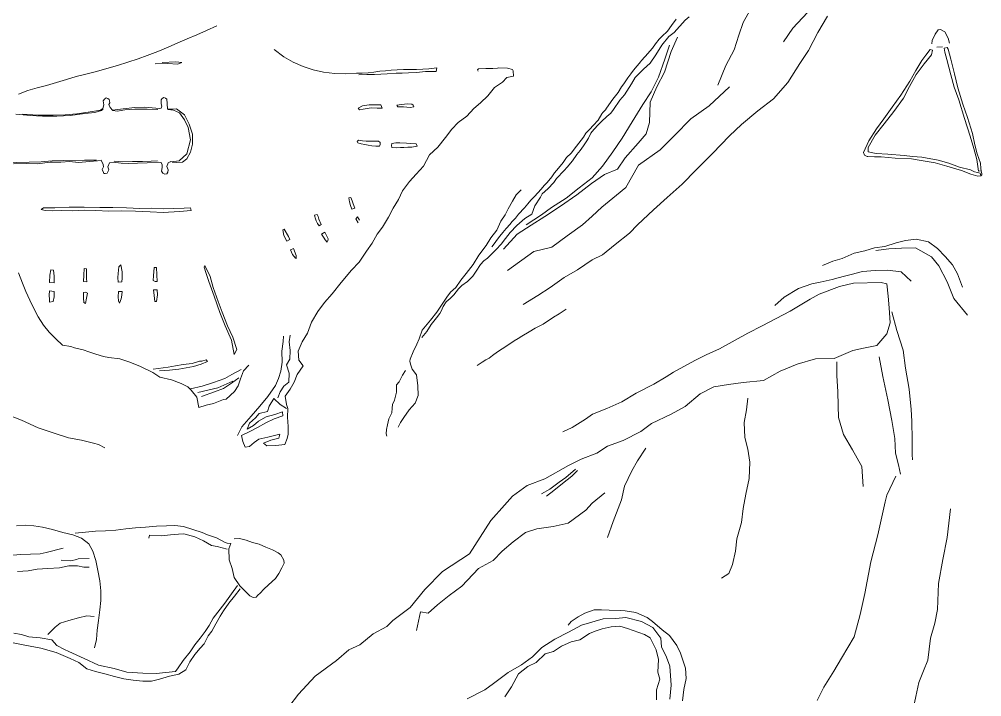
# Model space of a CAD drawing. Extents: x 683321 to 688873, y 7661944 to 7668387.
# Drawn here: x 685194.4 to 685605.9, y 7665106.7 to 7665396.5 of the extents above; entities that cross this region are included whole.
import ezdxf

# ---------------------------------------------------------------- set-up
doc = ezdxf.new("R2010")
doc.units = 0
doc.header["$MEASUREMENT"] = 0
doc.layers.add('01 CRESTA_Line', color=3, linetype='Continuous', lineweight=20)

msp = doc.modelspace()

# ---------------------------------------------------------------- linework, layer by layer
at = {"layer": '01 CRESTA_Line'}
for points in [[(685528.35, 7665472.29, 4192.49), (685526.81, 7665466.56, 4192.28), (685525.35, 7665458.6, 4192.02), (685522.41, 7665451.38, 4191.87), (685519.74, 7665443.87, 4191.91), (685517.92, 7665438.68, 4192.22), (685517.12, 7665426.97, 4192.17), (685515.21, 7665419.9, 4192.22), (685511.2, 7665411.82, 4191.95), (685509.26, 7665406.54, 4192.14), (685507.2, 7665400.91, 4191.51), (685503.98, 7665395.18, 4191.37), (685502.08, 7665389.67, 4191.74), (685500.1, 7665383.42, 4191.42), (685496.5, 7665376.69, 4191.49), (685493.14, 7665368.35, 4188.14)], [(685521.23, 7665386.86, 4181.06), (685525.19, 7665392.72, 4180.73), (685531.44, 7665399.35, 4183.51)], [(685480.79, 7665397.61, 4193.36), (685479.09, 7665396.14, 4193.41), (685474.41, 7665390.81, 4193.82), (685472.13, 7665389.18, 4193.94), (685469.13, 7665385.48, 4193.74), (685466.59, 7665381.28, 4193.51), (685464.13, 7665377.7, 4193.45), (685461.29, 7665375.16, 4193.29), (685461.38, 7665375.14, 4193.3), (685457.73, 7665371.62, 4193.36), (685456.16, 7665368.85, 4193.51), (685453.26, 7665364.23, 4193.54), (685451.19, 7665361.86, 4193.27), (685448.55, 7665357.9, 4193.19), (685447.41, 7665356.34, 4193.26), (685445.59, 7665354.86, 4193.28), (685443.3, 7665352.83, 4193.34), (685442.05, 7665351.48, 4193.27), (685440.08, 7665349.31, 4193.17), (685438.83, 7665347.81, 4193.2), (685437.81, 7665345.7, 4193.27), (685436.8, 7665344.09, 4193.14), (685435.66, 7665342.37, 4193.15), (685434.24, 7665340.41, 4193.23), (685432.79, 7665338.71, 4193.23), (685430.9, 7665336.02, 4192.98), (685428.67, 7665333.26, 4193.2), (685427.43, 7665331.8, 4193.06), (685424.13, 7665328.4, 4193.15), (685422.95, 7665326.7, 4193.19), (685420.49, 7665323.93, 4193.06), (685418.02, 7665321.84, 4193.05), (685417.27, 7665320.34, 4192.89), (685414.88, 7665316.66, 4192.86), (685413.59, 7665313.13, 4193.04), (685410.54, 7665311.28, 4192.99), (685407.12, 7665308.36, 4192.88), (685404.35, 7665305.24, 4192.91), (685402.31, 7665302.67, 4192.83), (685400.43, 7665300.3, 4193.07), (685398.28, 7665298.01, 4192.96), (685394.65, 7665294.37, 4193.04), (685393.04, 7665293.22, 4193.08), (685391.57, 7665291.62, 4193.03), (685389.79, 7665288.76, 4193), (685388.42, 7665286.67, 4192.93), (685386.02, 7665284.33, 4192.94), (685383.65, 7665282.69, 4192.97), (685382.23, 7665281.24, 4193.06), (685380.2, 7665278.68, 4193.05), (685378.66, 7665277.05, 4192.99), (685376.99, 7665275.59, 4193.01), (685375.63, 7665273.63, 4193.02), (685374.84, 7665271.6, 4192.91), (685374.29, 7665270.58, 4192.85), (685372.79, 7665268.84, 4192.84), (685370.57, 7665265.9, 4192.93), (685368.63, 7665262.9, 4192.64), (685366.56, 7665260.45, 4192.79)], [(685396.55, 7665299.23, 4193.07), (685397.97, 7665300.95, 4192.99), (685398.44, 7665301.81, 4192.92), (685399.9, 7665303.73, 4192.92), (685401.21, 7665305.28, 4192.96), (685402.68, 7665306.97, 4192.87), (685404.36, 7665308.87, 4192.91), (685405, 7665309.79, 4192.96), (685406.56, 7665311.4, 4193.03), (685407.07, 7665312.04, 4192.81), (685407.89, 7665313.07, 4192.94), (685410.39, 7665315.81, 4193.07), (685411.87, 7665317.56, 4193.09), (685413.2, 7665319.11, 4192.96), (685414.75, 7665320.66, 4193.11), (685416.09, 7665322.31, 4193.14), (685417.53, 7665323.87, 4193.11), (685418.88, 7665325.39, 4193.25), (685420.14, 7665326.69, 4193.2), (685422.15, 7665329.16, 4193.19), (685423.33, 7665330.75, 4193.16), (685424.96, 7665332.83, 4193.2), (685426.92, 7665335.27, 4193.14), (685428.46, 7665337.34, 4193.17), (685430.38, 7665339.21, 4193.29), (685432.67, 7665342.24, 4193.13), (685435.67, 7665346.1, 4193.33), (685436.72, 7665347.74, 4193.18), (685438.45, 7665349.52, 4193.38), (685439.84, 7665351.12, 4193.26), (685441.9, 7665353.28, 4193.34), (685443.55, 7665355.99, 4193.38), (685444.01, 7665356.61, 4193.19), (685445.02, 7665357.75, 4193.45), (685445.5, 7665358.43, 4193.29), (685448.25, 7665362.26, 4193.49), (685449.38, 7665363.69, 4193.52), (685450.46, 7665365.16, 4193.49), (685451.88, 7665367.61, 4193.51), (685452.96, 7665368.88, 4193.45), (685454.59, 7665371.48, 4193.59), (685455.89, 7665373.2, 4193.47), (685457.1, 7665374.75, 4193.49), (685460.13, 7665378.37, 4193.55), (685460.27, 7665378.67, 4193.59), (685462.04, 7665380.59, 4193.64), (685465.18, 7665384.14, 4193.66), (685466.48, 7665385.98, 4193.54), (685467.98, 7665388.02, 4193.7), (685469.23, 7665389.2, 4193.69), (685471.53, 7665391.45, 4193.8), (685473.23, 7665393.8, 4193.58), (685475.33, 7665396.61, 4193.5)], [(685539.95, 7665397.83, 4175.1), (685535.91, 7665390.84, 4175.07), (685531.88, 7665383.11, 4175.04), (685528.21, 7665377.6, 4174.94), (685523.08, 7665369.5, 4174.85), (685516.84, 7665362.51, 4174.75), (685510.24, 7665357.36, 4174.65), (685503.28, 7665351.48, 4174.55), (685498.14, 7665346.7, 4174.45), (685490.78, 7665339.07, 4174.92), (685483.81, 7665332.03, 4174.83), (685477.81, 7665325.94, 4174.95), (685471.51, 7665320.27, 4174.86), (685465.55, 7665315.02, 4174.97), (685458.72, 7665308.52, 4174.7), (685455.37, 7665305.01, 4174.83), (685449.24, 7665300.21, 4174.79), (685443.78, 7665295.8, 4175), (685439.32, 7665293.64, 4174.58), (685433.17, 7665289.35, 4174.81), (685427.42, 7665286.07, 4174.94), (685421.39, 7665281.71, 4174.94), (685416.2, 7665278.37, 4175.04), (685409.9, 7665274.51, 4175.33)], [(685194.18, 7665364.49, 4192.82), (685198.16, 7665365.97, 4192.77), (685202.06, 7665367.14, 4192.74), (685206.14, 7665368.23, 4192.7), (685210.29, 7665369.4, 4192.62), (685214.62, 7665370.78, 4192.53), (685218.74, 7665371.99, 4192.49), (685222.96, 7665373.05, 4192.44), (685227.43, 7665374.2, 4192.37), (685231.93, 7665375.43, 4192.33), (685236.43, 7665376.7, 4192.33), (685240.81, 7665378.1, 4192.33), (685245.27, 7665379.63, 4192.29), (685249.11, 7665381.03, 4192.27), (685253.63, 7665382.69, 4192.26), (685258.04, 7665384.56, 4192.28), (685262.25, 7665386.39, 4192.32), (685266.29, 7665388.09, 4192.32), (685270.34, 7665389.85, 4192.35), (685274.54, 7665391.74, 4192.31), (685278.84, 7665393.68, 4192.34)], [(685584.53, 7665386.02, 4158.09), (685584.77, 7665387.42, 4157.66), (685586.04, 7665390.09, 4157.45), (685587.24, 7665391.93, 4157.16), (685588.28, 7665392.06, 4157.18), (685590.21, 7665391.07, 4156.98), (685591.54, 7665388.43, 4157.16), (685592.17, 7665386.34, 4157.31)], [(685401.54, 7665298.19, 4193.08), (685407.25, 7665304.6, 4192.85), (685413.33, 7665308.38, 4192.9), (685419.21, 7665312.2, 4193.12), (685425.88, 7665316.51, 4192.93), (685432.84, 7665321.38, 4192.92), (685439.16, 7665326.32, 4192.76), (685444.64, 7665330.08, 4192.67), (685450.23, 7665332.41, 4192.66), (685453.55, 7665337.18, 4193.25), (685459.05, 7665343.44, 4193.89), (685462.45, 7665347.46, 4193.56), (685463.88, 7665352.35, 4193.41), (685464.17, 7665361.04, 4192.83), (685467.09, 7665367.63, 4193.09), (685470.26, 7665373.86, 4192.93), (685473.16, 7665382.74, 4193.08), (685475.9, 7665388.85, 4193.13)], [(685372.67, 7665374.1, 4192.45), (685372.97, 7665375.78, 4192.35), (685369.59, 7665375.28, 4192.43), (685366.92, 7665375.15, 4192.4), (685364.24, 7665375.02, 4192.36), (685361.45, 7665375.04, 4192.45), (685358.65, 7665375.06, 4192.53), (685356.04, 7665374.9, 4192.55), (685353.44, 7665374.74, 4192.56), (685350.99, 7665374.51, 4192.52), (685348.55, 7665374.29, 4192.49), (685346.07, 7665373.93, 4192.43), (685343.6, 7665373.56, 4192.38), (685341.09, 7665373.41, 4192.42), (685338.57, 7665373.43, 4192.68), (685333.85, 7665373.16, 4192.64), (685329.31, 7665373.24, 4192.61), (685324.45, 7665373.92, 4192.62), (685320.11, 7665374.87, 4192.59), (685315.78, 7665376.27, 4192.55), (685311.51, 7665378.14, 4192.53), (685307.56, 7665380.49, 4192.51), (685303.49, 7665383.57, 4192.5)], [(685472.45, 7665385.41, 4193.39), (685470.38, 7665379.38, 4193.29), (685467.79, 7665371.72, 4192.95), (685464.58, 7665365.52, 4192.98), (685461.04, 7665360.04, 4193.07), (685456.55, 7665352.67, 4193.06), (685452.18, 7665345.6, 4192.89), (685448.26, 7665339.82, 4192.95), (685443.77, 7665333.61, 4192.66), (685439.39, 7665328.69, 4192.72), (685433.81, 7665324.33, 4192.89), (685428.23, 7665319.92, 4192.96), (685421.93, 7665315.97, 4193.02), (685417.69, 7665312.85, 4193.06), (685411.13, 7665308.52, 4193.07)], [(685584.82, 7665383.24, 4159.39), (685583.86, 7665383.56, 4159.45), (685582.07, 7665381.12, 4159.68), (685580.35, 7665378.87, 4159.99), (685577.83, 7665374.63, 4160.41), (685575.24, 7665370.05, 4160.86), (685571.4, 7665363.98, 4161.4), (685567.7, 7665358.87, 4161.89), (685564.02, 7665353.93, 4162.26), (685560.97, 7665349.64, 4162.63), (685557.63, 7665344.53, 4163.06), (685555.45, 7665339.47, 4163.7), (685555.88, 7665338.41, 4163.83), (685557.01, 7665337.86, 4163.99), (685557.3, 7665337.83, 4163.98), (685560.07, 7665337.63, 4163.93), (685562.96, 7665337.69, 4163.86), (685568.99, 7665337.14, 4163.36), (685575.91, 7665336.74, 4163.02), (685580.05, 7665336.11, 4162.89), (685586.09, 7665335.12, 4162.53), (685591.01, 7665333.61, 4162.3), (685597.34, 7665331.86, 4161.74), (685601.34, 7665330.22, 4161.66), (685604.31, 7665329.41, 4161.33), (685605.51, 7665329.58, 4161.18), (685605.91, 7665330, 4161.02), (685605.94, 7665330.42, 4160.89), (685605.83, 7665331.11, 4160.74), (685605.72, 7665331.72, 4160.59), (685605.57, 7665332.62, 4160.66), (685605.34, 7665334.89, 4160.44), (685603.96, 7665338.99, 4160.16), (685603.05, 7665342.78, 4160.02), (685602.05, 7665347.68, 4159.93), (685599.79, 7665354.49, 4159.66), (685597.85, 7665360.25, 4159.67), (685595.72, 7665367.12, 4159.52), (685594.28, 7665373.12, 4159.24), (685592.68, 7665379.43, 4158.73), (685591.58, 7665383.66, 4158.52), (685591.19, 7665384.48, 4158.46), (685589.81, 7665384.08, 4158.53), (685590.1, 7665382.37, 4158.68), (685591, 7665379.34, 4158.85), (685592.67, 7665372.74, 4159.18), (685594.13, 7665367.52, 4159.51), (685596.09, 7665362.05, 4159.58), (685598.56, 7665354.02, 4159.66), (685601.05, 7665346.44, 4159.86), (685602.58, 7665341.24, 4159.93), (685603.86, 7665336.53, 4160.36), (685604.61, 7665331.56, 4160.73)], [(685605.51, 7665329.58, 4161.18), (685605.25, 7665330.67, 4161.25), (685604.14, 7665330.91, 4161.24), (685602.89, 7665331.22, 4161.24), (685601.15, 7665332.03, 4161.46), (685596.42, 7665333.24, 4161.79), (685591.88, 7665334.93, 4162.08), (685587.25, 7665336.17, 4162.45), (685580.34, 7665337.57, 4162.73), (685576.31, 7665337.85, 4163.01), (685572.75, 7665338.27, 4163.21), (685565.8, 7665338.87, 4163.43), (685560.83, 7665339.1, 4163.73), (685557.34, 7665339.8, 4163.92), (685557.34, 7665341.64, 4163.41), (685560.34, 7665346.87, 4162.85), (685564.18, 7665351.81, 4162.4), (685568.37, 7665357.1, 4161.94), (685572.47, 7665362.81, 4161.31), (685575.06, 7665367.7, 4160.92), (685577.92, 7665372.83, 4160.51), (685581.32, 7665377.49, 4159.95), (685584.44, 7665381.23, 4159.61), (685584.82, 7665383.24, 4159.39)], [(685589.1, 7665384.76, 4157.91), (685586.74, 7665384.6, 4158)], [(685252.59, 7665377.43, 4191.35), (685257.77, 7665377.61, 4191.26), (685262.22, 7665377.37, 4191.28), (685263.89, 7665377.99, 4191.06), (685261.33, 7665378.23, 4191.27), (685255.57, 7665378.08, 4191.27)], [(685390.63, 7665374.24, 4192.58), (685390.37, 7665374.81, 4192.58), (685390.73, 7665375.31, 4192.54), (685393.96, 7665375.46, 4192.58), (685396.86, 7665375.42, 4192.53), (685398.97, 7665375.54, 4192.52), (685399.5, 7665375.74, 4192.21), (685403.21, 7665375.58, 4192.26), (685405.31, 7665375.03, 4192.18), (685405.58, 7665374.5, 4192.32), (685405.78, 7665372.19, 4192.41), (685402.91, 7665371.66, 4192.42), (685401.05, 7665369.62, 4193.28), (685397.65, 7665367.36, 4193.04), (685394.83, 7665363.76, 4193.38), (685391.69, 7665360.81, 4193.43), (685388.83, 7665358.32, 4193.11), (685385.8, 7665355.09, 4193.39), (685382.12, 7665352.32, 4193.24), (685379.43, 7665349.47, 4193.55), (685376.68, 7665345.97, 4193.32), (685373.33, 7665341.75, 4193.1), (685369.9, 7665338.54, 4193.58), (685367.2, 7665333.63, 4193.45), (685364.18, 7665330.19, 4193.69), (685361.27, 7665327.12, 4193.6), (685358.24, 7665323.07, 4194.09), (685356.65, 7665319.48, 4193.87), (685354.28, 7665315.74, 4193.87), (685352.34, 7665311.81, 4193.69), (685349.8, 7665307.59, 4193.6), (685347.42, 7665304.59, 4194.02), (685345.34, 7665300.73, 4193.82), (685342.89, 7665297.35, 4193.31), (685339.82, 7665292.56, 4192.98), (685336.52, 7665289.15, 4192.69), (685332.03, 7665283.86, 4192.59), (685328.25, 7665279, 4192.31), (685324.88, 7665275.31, 4192.24), (685322.1, 7665271.55, 4192.2), (685319.45, 7665266.98, 4192.52), (685317.63, 7665262.26, 4192.21), (685315.34, 7665258.58, 4192.18), (685313.75, 7665254.6, 4192.11), (685314.03, 7665250.63, 4192.02), (685315.76, 7665248.25, 4190.65), (685313.23, 7665244.56, 4191.51), (685311.91, 7665241.22, 4191.57), (685310.2, 7665238.25, 4192.14), (685308.19, 7665235.33, 4192.17), (685308.68, 7665231.77, 4192.34), (685309.2, 7665229.99, 4190.38), (685309.06, 7665226.24, 4190.36), (685309.39, 7665222.38, 4189.63), (685309.43, 7665219.04, 4189.58), (685309.03, 7665217.12, 4190.83), (685307.98, 7665214.67, 4189.68), (685304.15, 7665214.15, 4189.48), (685300.26, 7665214.11, 4190.03), (685298.86, 7665215.21, 4190.45), (685301.97, 7665216.4, 4191.08), (685305.46, 7665217.37, 4191.26), (685305.78, 7665219.09, 4189.55), (685300.69, 7665217.8, 4189.54), (685296.93, 7665216.93, 4189.09), (685294.81, 7665215.41, 4188.58), (685292.84, 7665213.79, 4187.93), (685291.01, 7665213.44, 4188.24), (685290.06, 7665215.85, 4188.45), (685289.47, 7665218.42, 4187.9), (685292.71, 7665220, 4188.55), (685296.32, 7665221.93, 4189.3), (685299.89, 7665223.83, 4189.47), (685303.43, 7665225.57, 4189.57), (685307.16, 7665226.91, 4189.7), (685306.94, 7665228.59, 4190.69), (685303.64, 7665227.48, 4190.8), (685300.01, 7665226.44, 4190.73), (685296.78, 7665224.54, 4190.49), (685294.54, 7665222.78, 4190.14), (685291.85, 7665221.19, 4189.68), (685292.91, 7665223.67, 4189.37), (685295.45, 7665225.99, 4189.58), (685297.03, 7665227.81, 4189.5), (685300.54, 7665228.68, 4190.14), (685301.35, 7665231.06, 4190.13), (685303.22, 7665234.33, 4189.83), (685305.99, 7665231.78, 4190.18), (685308.7, 7665229.97, 4190.34)], [(685339.69, 7665372.75, 4192.41), (685343, 7665372.84, 4192.46), (685346.31, 7665372.93, 4192.51), (685349.01, 7665373.06, 4192.49), (685351.71, 7665373.19, 4192.46), (685355.55, 7665373.48, 4192.35), (685358.18, 7665373.51, 4192.4), (685360.81, 7665373.54, 4192.45), (685364.24, 7665373.71, 4192.42), (685368.06, 7665374.19, 4192.37), (685370.36, 7665374.14, 4192.41), (685372.67, 7665374.1, 4192.45)], [(685498.11, 7665367.63, 4188.15), (685489.46, 7665359.53, 4187.83), (685481.6, 7665353.98, 4186.96), (685474.52, 7665346.75, 4186.38), (685468.46, 7665340.68, 4185.03), (685459.13, 7665334.08, 4185.22), (685453.75, 7665324.48, 4185.06), (685449.77, 7665321.21, 4185.9), (685443.49, 7665316.06, 4186.73), (685439.4, 7665312.33, 4186.83), (685435.31, 7665308.6, 4186.94), (685428.75, 7665303.83, 4186.38), (685422.2, 7665299.06, 4185.82), (685414.51, 7665297.12, 4188.24), (685403.21, 7665289, 4188.76)], [(685195.88, 7665355.96, 4193.68), (685202.34, 7665355.53, 4194.31), (685208.97, 7665355.43, 4194.77), (685214.13, 7665355.6, 4194.94), (685218.99, 7665356.03, 4195.05), (685223.89, 7665356.73, 4195.12), (685229.23, 7665357.66, 4194.85), (685230.17, 7665358.36, 4194.29), (685230.6, 7665359.88, 4194.09), (685230.32, 7665361.68, 4194.15), (685230.85, 7665362.38, 4194.16), (685231.59, 7665362.86, 4194.17), (685232.27, 7665362.63, 4194.16), (685232.84, 7665362.25, 4194.15), (685233.04, 7665361.59, 4194.12), (685233.11, 7665360.71, 4194.08), (685232.68, 7665360.1, 4194.05), (685233.26, 7665358.75, 4194.46), (685234.25, 7665357.61, 4194.96), (685238.8, 7665358.24, 4194.91), (685243.8, 7665358.72, 4194.85), (685248.17, 7665358.85, 4194.94), (685251.26, 7665358.63, 4195.08), (685254.34, 7665358.36, 4195.11), (685255.09, 7665358.44, 4194.82), (685255.42, 7665359.32, 4194.38), (685255.16, 7665360.4, 4194.04), (685255.07, 7665362.02, 4193.98), (685255.6, 7665362.6, 4193.98), (685256.26, 7665363.02, 4193.99), (685256.94, 7665362.75, 4194), (685257.51, 7665362.33, 4194.02), (685257.61, 7665360.44, 4194.06), (685257.75, 7665358, 4194.99), (685259.91, 7665358, 4195.06), (685261.7, 7665358.19, 4195.11), (685265.14, 7665355.69, 4195.36), (685267.07, 7665351.6, 4195.25), (685268.5, 7665347.35, 4194.96), (685268.48, 7665343.05, 4194.72), (685267.62, 7665339.7, 4194.66), (685266.05, 7665336.81, 4194.6), (685264.2, 7665335.33, 4194.62), (685261.72, 7665335.2, 4194.58), (685259.82, 7665335.35, 4194.73)], [(685192.04, 7665334.61, 4192.88), (685197.48, 7665334.82, 4193.58), (685202.1, 7665334.69, 4193.88), (685207.64, 7665335.4, 4194.45), (685212.25, 7665335.39, 4194.77), (685216.06, 7665335.61, 4194.88), (685219.56, 7665335.23, 4195.22), (685224.63, 7665335.71, 4195.21), (685227.85, 7665335.98, 4195.01), (685229.48, 7665336.18, 4194.33), (685230.29, 7665334.43, 4194.02), (685230.49, 7665333.33, 4194.04), (685229.91, 7665332.2, 4193.98), (685230.4, 7665330.94, 4193.91), (685230.63, 7665330.56, 4193.87), (685231.19, 7665330.5, 4193.89), (685232.05, 7665330.72, 4193.96), (685232.76, 7665332.03, 4194.04), (685232.28, 7665333.39, 4194.08), (685233.09, 7665335.11, 4194.54), (685234.52, 7665335.43, 4194.88), (685237.95, 7665334.9, 4194.83), (685241.05, 7665334.8, 4194.9), (685245.05, 7665334.95, 4195), (685249.19, 7665335.1, 4194.8), (685254.06, 7665335.44, 4194.96), (685255.16, 7665335.23, 4194.12), (685255.57, 7665334.18, 4193.85), (685255.59, 7665333.12, 4193.8), (685255.22, 7665331.56, 4193.81), (685255.88, 7665330.71, 4193.81), (685256.66, 7665330.3, 4193.82), (685257.59, 7665330.43, 4193.83), (685257.89, 7665331.08, 4193.84), (685258.15, 7665332.13, 4193.84), (685257.57, 7665333.54, 4193.85), (685258.1, 7665335.09, 4194.43), (685259.27, 7665335.6, 4194.8), (685259.29, 7665335.57, 4194.94), (685262.86, 7665335.91, 4194.66), (685266.15, 7665338.99, 4194.79), (685267.63, 7665344.93, 4194.89), (685266.62, 7665350.18, 4195.17), (685265.13, 7665353.51, 4195.26), (685262.98, 7665356.43, 4195.2), (685260.38, 7665357.61, 4195.13), (685258.13, 7665357.91, 4195.08)], [(685230.29, 7665358.24, 4194.44), (685229.62, 7665357.51, 4194.85), (685226.7, 7665356.61, 4195.01), (685222.5, 7665356.19, 4195.15), (685216.26, 7665355.31, 4195.02), (685210.47, 7665355.05, 4194.88), (685204.39, 7665355, 4194.54), (685199.22, 7665355.29, 4194.02), (685192.98, 7665355.96, 4193.36)], [(685253.63, 7665357.85, 4195.12), (685249.17, 7665358.03, 4195.03), (685243.89, 7665357.99, 4194.97), (685239.64, 7665357.7, 4195.01), (685236.48, 7665357.17, 4195.06), (685234.25, 7665357.42, 4194.96)], [(685227.51, 7665336.26, 4194.98), (685224.55, 7665336.27, 4195.17), (685222.37, 7665336.19, 4195.32), (685218.43, 7665335.99, 4195.08), (685213.52, 7665336.1, 4194.81), (685208.46, 7665336.01, 4194.56), (685203.87, 7665335.47, 4194.09), (685198.61, 7665335.39, 4193.63), (685193.11, 7665335.18, 4193.14), (685186.55, 7665334.63, 4192.29)], [(685253.58, 7665335.88, 4194.89), (685250.87, 7665335.78, 4194.84), (685247.14, 7665335.61, 4194.94), (685242.82, 7665335.65, 4195.07), (685238.43, 7665335.52, 4194.88), (685235.08, 7665335.84, 4194.87)], [(685604.61, 7665331.56, 4160.73), (685605.72, 7665331.72, 4160.59)], [(685409.04, 7665323.6, 4191.71), (685406.87, 7665321.36, 4192.82), (685405.26, 7665318.64, 4193.43), (685403.41, 7665315.35, 4193.4), (685402.18, 7665312.9, 4193.43), (685400.26, 7665310.15, 4193.34), (685398.57, 7665306.34, 4193.55), (685396.05, 7665303.04, 4193.37), (685394.05, 7665299.79, 4193.48), (685390.97, 7665295.63, 4193.6), (685388.47, 7665291.57, 4193.61), (685385.53, 7665287.72, 4193.89), (685383.22, 7665284.84, 4193.69), (685381.03, 7665281.71, 4193.55), (685378.75, 7665279.78, 4193.14), (685377.2, 7665277.7, 4193.03), (685373.03, 7665271.26, 4192.96), (685370.27, 7665267.86, 4192.84), (685366.69, 7665263.54, 4192.78), (685365.36, 7665259.85, 4192.74), (685364.43, 7665257.54, 4192.54), (685362.81, 7665254.25, 4191.96), (685361.51, 7665251.06, 4191.96), (685361.38, 7665250.25, 4191.92), (685361.69, 7665248.94, 4191.54), (685362.48, 7665246.8, 4190.41), (685364.24, 7665244.38, 4188.63), (685364.81, 7665239.64, 4186.11), (685365, 7665235.51, 4183.15), (685363.7, 7665232.26, 4182.3), (685361.17, 7665229.45, 4181.8), (685358.92, 7665226.21, 4182.02), (685357.44, 7665224.09, 4181.45), (685356.49, 7665222.03, 4180.95)], [(685339.32, 7665309.43, 4191.55), (685338.33, 7665311.09, 4191.68), (685339.12, 7665312.05, 4191.56), (685339.97, 7665310.57, 4191.5)], [(685537.89, 7665291.12, 4164.26), (685542.28, 7665293.01, 4163.6), (685546.3, 7665294.16, 4163.4), (685551.37, 7665296.42, 4163.08), (685556.01, 7665297.46, 4162.73), (685560.04, 7665298.71, 4162.46), (685564.48, 7665299.24, 4162.27), (685569.41, 7665300.94, 4161.92), (685573.4, 7665301.93, 4161.79), (685577.89, 7665302.45, 4161.45), (685583.17, 7665301.32, 4161.17), (685587.09, 7665298.44, 4160.73), (685590.26, 7665295.08, 4160.65), (685593.37, 7665291.52, 4160.42), (685595.56, 7665287.56, 4160.23), (685597.76, 7665281.9, 4159.82)], [(685599.79, 7665269.99, 4159.87), (685594.04, 7665277.05, 4162.67), (685591.17, 7665284.19, 4164), (685587.53, 7665291.08, 4164.74), (685584.42, 7665294.92, 4164.88), (685577.55, 7665298.68, 4165.38), (685571.57, 7665298.58, 4165.75), (685566.19, 7665298.29, 4165.82), (685560.71, 7665297.63, 4165.42)], [(685292.62, 7665248.56, 4190.23), (685290.27, 7665246.15, 4192.08), (685288.98, 7665242.67, 4191.53), (685288.03, 7665239.66, 4189.98), (685286.41, 7665237.31, 4189.13), (685282.84, 7665234.04, 4188.95), (685281.8, 7665233.8, 4188.93), (685277.51, 7665232.11, 4188.79), (685274.4, 7665231.38, 4188.68), (685271.2, 7665230.48, 4188.56), (685270.29, 7665234.89, 4192.37), (685267.95, 7665237.83, 4192.78), (685266.44, 7665239.21, 4192.21), (685263.66, 7665240.65, 4191.15), (685259.56, 7665242.27, 4190.1), (685254.56, 7665243.38, 4190.14), (685251.56, 7665245.43, 4190.35), (685246, 7665248.1, 4190.39), (685241.31, 7665249.96, 4190.49), (685241.31, 7665249.95, 4190.49), (685237.37, 7665251.21, 4190.69), (685232.79, 7665251.84, 4191.12), (685230.51, 7665252.24, 4191.13), (685227.23, 7665253.2, 4190.7), (685224.25, 7665254.27, 4190.61), (685221.7, 7665255.08, 4190.73), (685217.99, 7665256.03, 4191.63), (685216.52, 7665256.59, 4192), (685212.99, 7665257.17, 4191.21), (685210.06, 7665259.8, 4191.57), (685207.22, 7665262.64, 4192.01), (685204.86, 7665265.63, 4192.45), (685202.54, 7665269.29, 4192.76), (685200.68, 7665272.74, 4193.02), (685198.95, 7665276.28, 4193.24), (685197.19, 7665280.01, 4193.33), (685195.79, 7665283.68, 4193.48), (685194.1, 7665288.11, 4193.55)], [(685517.49, 7665274.12, 4168.88), (685521.44, 7665277.65, 4168.74), (685527.58, 7665281.35, 4167.98), (685533.36, 7665283.38, 4168.27), (685536.81, 7665284.02, 4168.58), (685542.02, 7665285.15, 4169.35), (685544.53, 7665285.87, 4169.7), (685547.21, 7665286.57, 4170.06), (685550.17, 7665287.26, 4170.45), (685555, 7665288.61, 4170.84), (685560.43, 7665289.02, 4171.32), (685565.67, 7665289.17, 4170.96), (685571.44, 7665288.5, 4170.55), (685575.8, 7665284.43, 4171.01)], [(685426.8, 7665219.99, 4174.47), (685430.88, 7665221.94, 4174.47), (685436.55, 7665225.5, 4174.39), (685439.47, 7665227.59, 4174.32), (685445.66, 7665230.02, 4174.63), (685452.13, 7665232.92, 4174.46), (685458.12, 7665236.62, 4174.34), (685465.81, 7665240.47, 4174.25), (685470.98, 7665243.49, 4173.99), (685474.16, 7665245.59, 4174.21), (685483.3, 7665250.52, 4174.04), (685488.1, 7665252.9, 4174.25), (685493.87, 7665255.57, 4174.32), (685505.99, 7665262.21, 4174.59), (685511.99, 7665265.33, 4174.44), (685517.98, 7665268.46, 4174.28), (685523.98, 7665271.58, 4174.13), (685528.3, 7665274.2, 4174.06), (685532.62, 7665276.82, 4173.99), (685536.4, 7665278.86, 4173.72), (685545.19, 7665282.19, 4174.22), (685551.06, 7665283.61, 4174.52), (685562.9, 7665283.86, 4174.97), (685565.31, 7665283.33, 4177.95), (685565.87, 7665278.08, 4178.7), (685566.33, 7665273.04, 4178.56), (685566.74, 7665266.71, 4178.78), (685565.32, 7665261.93, 4179.01), (685561.11, 7665256.97, 4179.83), (685555.45, 7665255.78, 4180.86), (685550.77, 7665254.89, 4181.52), (685542.86, 7665251.39, 4185.57), (685534.88, 7665251.28, 4183.53), (685527.01, 7665249.04, 4183.65), (685519.78, 7665245.96, 4183.86), (685512.69, 7665242.05, 4184.11), (685504, 7665241.17, 4186.6), (685497.7, 7665240.25, 4184.43), (685491.4, 7665239.33, 4182.26), (685485.6, 7665236.22, 4182.63), (685479.07, 7665230.9, 4183), (685473.2, 7665227.52, 4183.37), (685464.81, 7665223.61, 4183.74), (685460.17, 7665220.17, 4184.11), (685452.66, 7665216.38, 4184.48), (685445.92, 7665213.97, 4184.85), (685441.44, 7665210.85, 4184.99), (685434.62, 7665208.38, 4185.13), (685429.25, 7665205.58, 4185.2), (685419.19, 7665199.9, 4185.78), (685411.57, 7665197.06, 4186.11), (685405.25, 7665192.54, 4186.55), (685401.88, 7665188.62, 4186.69), (685396.09, 7665182.1, 4186.93), (685386.88, 7665167.83, 4187.73), (685375.41, 7665160.24, 4188.15), (685367.84, 7665152.65, 4188.86), (685361.6, 7665144.92, 4190.13), (685354.16, 7665139.33, 4190.17), (685351.58, 7665136.72, 4190.53), (685345.81, 7665133.6, 4189.49), (685340.08, 7665128.92, 4189.86), (685335.37, 7665126.78, 4189.95), (685330.04, 7665122.18, 4189.79), (685320.89, 7665115.56, 4190.91), (685313.81, 7665107.82, 4191.12), (685309.67, 7665102.36, 4190.64)], [(685428.28, 7665272.52, 4171.33), (685425.2, 7665270.56, 4171.93), (685422.8, 7665269.07, 4172.35), (685418.48, 7665266.07, 4172.89), (685414.98, 7665264.39, 4173.28), (685412.42, 7665262.84, 4173.86), (685409.37, 7665260.94, 4174.36), (685407.74, 7665259.93, 4174.67), (685406.03, 7665258.89, 4174.8), (685403.73, 7665257.43, 4175.24), (685400.9, 7665255.49, 4175.66), (685398.86, 7665254.23, 4175.78), (685396.79, 7665252.74, 4176.26), (685395.28, 7665251.6, 4176.55), (685393.92, 7665250.79, 4176.59), (685392.29, 7665249.85, 4177.03), (685390.26, 7665248.4, 4177.08)], [(685576.32, 7665208.05, 4176.85), (685576.13, 7665210.38, 4176.7), (685576.25, 7665216.58, 4176.44), (685576.05, 7665224.54, 4176.26), (685575.76, 7665229.56, 4176.05), (685574.84, 7665238.23, 4175.92), (685573.29, 7665247.23, 4175.86), (685572.33, 7665254.91, 4175.73), (685569.6, 7665263.38, 4176.15), (685567.54, 7665271.35, 4176.11)], [(685287.68, 7665218.53, 4189.56), (685289.61, 7665222.16, 4189.15), (685291.57, 7665224.45, 4189.19), (685293.52, 7665226.75, 4189.22), (685297.29, 7665231.02, 4189.43), (685300.71, 7665235.13, 4189.46), (685303.96, 7665239.85, 4189.48), (685305.34, 7665242.78, 4189.52), (685306.23, 7665245.99, 4189.52), (685306.9, 7665249.8, 4189.44), (685306.72, 7665254.57, 4189.37), (685307.25, 7665258.62, 4189.54), (685307.45, 7665261, 4189.54)], [(685304.92, 7665234.51, 4190.99), (685305.94, 7665237.12, 4191.88), (685307.52, 7665239.57, 4191.27), (685309.69, 7665241.23, 4191.88), (685309.84, 7665245.12, 4191.54), (685308.64, 7665248.7, 4191.73), (685310.1, 7665251.08, 4191.65), (685310.28, 7665254.86, 4191.32), (685309.87, 7665258.53, 4191.07), (685310.21, 7665261.36, 4190.7)], [(685251.64, 7665246.89, 4191.64), (685253.79, 7665247.17, 4191.41), (685258.11, 7665247.74, 4191.48), (685261.24, 7665248.21, 4191.46), (685264.51, 7665248.81, 4191.49), (685268.43, 7665249.31, 4191.26), (685271.55, 7665250.27, 4191.47), (685272.43, 7665250.3, 4191.15), (685274.38, 7665250.8, 4191.23), (685274.98, 7665250.05, 4191.36), (685272.17, 7665248.92, 4191.41), (685268.94, 7665247.94, 4191.4), (685265.8, 7665247.45, 4191.39), (685262.64, 7665246.82, 4191.44), (685258.72, 7665246.39, 4191.49), (685254.35, 7665246.12, 4191.52)], [(685571.27, 7665201.88, 4182.33), (685570.4, 7665205.85, 4181.85), (685569.06, 7665210.9, 4181.52), (685568.76, 7665217.24, 4180.83), (685567.45, 7665224.83, 4179.84), (685565.79, 7665233.78, 4179.49), (685563.67, 7665243.77, 4179.02), (685562.09, 7665252.07, 4178.6)], [(685267.61, 7665238.46, 4192.74), (685272.65, 7665239.52, 4192.74), (685277.48, 7665241.19, 4192.51), (685282.29, 7665242.9, 4192.38), (685285.37, 7665244.53, 4192.42), (685289.37, 7665246.67, 4192.45)], [(685543.96, 7665249.95, 4185.46), (685543.99, 7665243.93, 4185.31), (685544.48, 7665237.29, 4185.77), (685544.62, 7665231.17, 4185.79), (685544.66, 7665226.12, 4185.99), (685546.79, 7665218.94, 4185.96), (685550.63, 7665212.36, 4186.44), (685554.69, 7665205.15, 4186.86), (685555.26, 7665196.71, 4186.96)], [(685272.29, 7665235.13, 4192.48), (685277.94, 7665237.08, 4192.49), (685281.8, 7665238.5, 4192.69), (685285.13, 7665240.82, 4192.97), (685288.28, 7665243.15, 4192.3)], [(685351.52, 7665218.16, 4183.67), (685351.26, 7665219.12, 4184.01), (685351.42, 7665221.01, 4184.4), (685351.89, 7665223.08, 4184.9), (685352.45, 7665225.64, 4185.53), (685353.74, 7665228.17, 4186.11), (685353.86, 7665230.18, 4186.61), (685354.07, 7665231.67, 4186.58), (685354.88, 7665233.54, 4187.18), (685355.79, 7665236.98, 4187.38), (685355.76, 7665240.16, 4187.42), (685356.85, 7665241.37, 4187.46), (685358.23, 7665244.28, 4188.2), (685359.64, 7665246.24, 4188.46)], [(685285.75, 7665241.75, 4192.43), (685279.33, 7665238.79, 4192.54), (685270.84, 7665236.84, 4192.82)], [(685505.99, 7665234.5, 4187.33), (685505.35, 7665229.48, 4187.48), (685504.43, 7665223.96, 4187.74), (685504.58, 7665217.56, 4187.78), (685505.92, 7665212.62, 4188.58), (685506.73, 7665207.11, 4189.69), (685506.53, 7665200.06, 4188.21), (685505.12, 7665193.35, 4188.6), (685503.95, 7665187.23, 4188.96), (685503.18, 7665181.29, 4189.34), (685501.19, 7665174.23, 4189.21), (685500.61, 7665169.03, 4189.3), (685499.43, 7665163.35, 4189.59), (685497.77, 7665159.43, 4189.9), (685494.73, 7665157.39, 4190.39)], [(685188.09, 7665227.82, 4192.52), (685195.39, 7665225.06, 4191.86), (685202.51, 7665221.78, 4191.78), (685209.77, 7665219.36, 4191.26), (685215.49, 7665217.49, 4190.81), (685221.06, 7665216.47, 4189.8), (685226.25, 7665215.24, 4189.09), (685228.34, 7665214.66, 4188.46), (685231.01, 7665213.19, 4188.18)], [(685462.34, 7665213.03, 4191.57), (685458.83, 7665207.66, 4193.12), (685456.33, 7665203.35, 4193.66), (685453.15, 7665196.83, 4193.73), (685451.95, 7665190.94, 4193.63), (685448.3, 7665181.62, 4193.63), (685445.91, 7665174.85, 4193.86)], [(685417.69, 7665193.5, 4186.36), (685421.25, 7665195.5, 4186.43), (685425.25, 7665198.5, 4186.59), (685428.12, 7665200.5, 4186.57), (685432.25, 7665204, 4186.63)], [(685433.06, 7665203.5, 4186.6), (685430.69, 7665201, 4186.62), (685426.63, 7665198, 4186.59), (685423, 7665195, 4186.37), (685419.81, 7665192.5, 4186.2)], [(685569.25, 7665201, 4185.71), (685565.31, 7665193, 4185), (685564.58, 7665190.14, 4185.65), (685561.5, 7665176.04, 4185.49), (685558.59, 7665164.42, 4185.24), (685555.89, 7665150.85, 4185.33), (685553.93, 7665141.95, 4185.18), (685551.36, 7665132.39, 4185.02), (685545.99, 7665123.2, 4185.01), (685542.64, 7665117.62, 4184.75), (685538.44, 7665110.84, 4184.54), (685535.57, 7665105.12, 4184.25)], [(685364.25, 7665135, 4191.62), (685365.94, 7665143, 4190), (685369.25, 7665142.5, 4191.03), (685373.25, 7665146, 4192.07), (685378.19, 7665150, 4192.38), (685383.62, 7665154, 4193.08), (685390.81, 7665161.5, 4193.41), (685397.06, 7665165, 4193.4), (685400.94, 7665169, 4193.01), (685405.63, 7665173, 4193.22), (685410.81, 7665177, 4193.65), (685415.69, 7665178.5, 4193.03), (685422.75, 7665179.5, 4193.54), (685429.06, 7665181, 4193.87), (685436.69, 7665186.5, 4194.56), (685439.31, 7665189.5, 4193.61), (685444.75, 7665194, 4193.89)], [(685577.19, 7665104.13, 4161.97), (685577.83, 7665106.78, 4162.16), (685579.09, 7665112.77, 4163.27), (685580.98, 7665117.85, 4162.56), (685582.83, 7665122.4, 4162.49), (685584.04, 7665131.75, 4164.56), (685585.89, 7665138.16, 4163.7), (685587.05, 7665144.1, 4163.56), (685587.39, 7665155.1, 4164.14), (685589.3, 7665165.44, 4164.37), (685591.13, 7665174.9, 4165.06), (685592.54, 7665187.05, 4167.4)], [(685193.21, 7665179.79, 4186.08), (685197.07, 7665180.16, 4186.23), (685200.61, 7665179.85, 4186.46), (685204.4, 7665179.25, 4187.82), (685208.6, 7665178.21, 4186.84), (685213, 7665176.97, 4187.72), (685217.37, 7665175.91, 4188.54), (685221.05, 7665174.53, 4189.2), (685224.15, 7665172.14, 4190.41), (685225.87, 7665169.02, 4190.69), (685227.21, 7665164.96, 4192.31), (685228.09, 7665160.68, 4191.36), (685228.82, 7665156.31, 4189.58), (685229.25, 7665152, 4189.45), (685229.34, 7665147.91, 4189.25), (685228.88, 7665143.9, 4189.33), (685228.34, 7665139.3, 4190.98), (685227.81, 7665135.24, 4190.97), (685227.46, 7665131.24, 4191.07), (685226.64, 7665127.58, 4190.98)], [(685218.33, 7665176.63, 4187.51), (685222.81, 7665177.09, 4187.86), (685227.03, 7665177.5, 4188.23), (685231.34, 7665177.63, 4188.42), (685235.78, 7665178, 4188.61), (685240.05, 7665178.48, 4188.65), (685244.12, 7665178.97, 4188.74), (685248.48, 7665179.32, 4188.7), (685253.06, 7665179.66, 4188.57), (685257.43, 7665179.85, 4188.45), (685260.91, 7665180, 4188.25), (685264.6, 7665179.58, 4188.05), (685272.65, 7665176.99, 4188.7), (685274.89, 7665176.04, 4189.03), (685278.78, 7665174.74, 4189.18), (685282.49, 7665172.63, 4189.79), (685283.38, 7665172.45, 4189.79), (685284.85, 7665172.25, 4189.56), (685284.1, 7665169.98, 4190.52), (685284.24, 7665165.33, 4191.42), (685285.51, 7665161.57, 4191.33), (685286.38, 7665157.66, 4191.64), (685288.8, 7665154.18, 4191.61), (685289.45, 7665153.51, 4191.37), (685293, 7665149.91, 4188.35), (685294.46, 7665149.16, 4187.58), (685295.72, 7665149.28, 4186.98), (685296.41, 7665150.12, 4186.94), (685297.37, 7665151.01, 4186.85), (685299.03, 7665152.79, 4186.89), (685300.99, 7665154.61, 4186.61), (685303.95, 7665157.24, 4186.46), (685305.36, 7665159.4, 4186.43), (685306.68, 7665161.8, 4186.3), (685307.7, 7665163.91, 4186.19), (685307.57, 7665165.12, 4186.22), (685306.23, 7665167.44, 4186.26), (685305.18, 7665168.27, 4186.4), (685302.68, 7665169.57, 4186.56), (685299.93, 7665170.72, 4186.7), (685296.94, 7665171.95, 4186.83), (685294.18, 7665172.75, 4187.14), (685291.44, 7665173.64, 4187.45), (685288.55, 7665174.42, 4187.5), (685286.39, 7665174.2, 4187.68)], [(685249.9, 7665174.55, 4188.07), (685250.14, 7665175.82, 4188.35), (685255.07, 7665175.48, 4188.96), (685259.1, 7665175.97, 4189.31), (685262.57, 7665176.27, 4189.2), (685264.78, 7665176.44, 4189.31), (685269.47, 7665175.09, 4190.4), (685273.17, 7665173.44, 4190.86), (685276.66, 7665171.48, 4191.42), (685278.99, 7665170.97, 4191.12), (685283.35, 7665169.87, 4191.14)], [(685213.16, 7665170.2, 4192.47), (685205.96, 7665168.47, 4192.43), (685203.43, 7665167.78, 4192.68), (685195.08, 7665167.52, 4192.61), (685188.45, 7665166.99, 4192.18)], [(685212.41, 7665165.12, 4193.02), (685216.51, 7665164.87, 4192.67), (685218.88, 7665165.38, 4192.57), (685219.69, 7665165.65, 4192.58), (685224.31, 7665165.78, 4192.45)], [(685193.64, 7665160.28, 4192.59), (685198.31, 7665160.59, 4192.64), (685202.13, 7665161.27, 4192.68), (685206.71, 7665161.63, 4192.58), (685211.66, 7665161.91, 4192.46), (685215.62, 7665162.73, 4192.69), (685219.38, 7665162.69, 4192.56), (685222.1, 7665162.2, 4192.42), (685224.33, 7665162.21, 4192.33)], [(685288.9, 7665152.84, 4191.91), (685286.5, 7665149.79, 4191.89), (685284.08, 7665146.69, 4191.94), (685281.69, 7665143.52, 4191.91), (685280.34, 7665141.2, 4191.84), (685278.53, 7665137.85, 4191.83), (685276.75, 7665134.83, 4191.78), (685275.27, 7665132.75, 4191.72), (685273.48, 7665129.38, 4191.81), (685271.78, 7665127.54, 4191.78), (685269.5, 7665124.8, 4191.75), (685267.43, 7665121.64, 4191.71), (685265.62, 7665118.27, 4190.04), (685262.66, 7665116.37, 4190.44), (685258.69, 7665115.46, 4190.77), (685254.42, 7665114.23, 4191.16), (685250.94, 7665113.33, 4191.55), (685247.33, 7665113.41, 4191.82), (685243.21, 7665113.85, 4192.24), (685239.19, 7665114.43, 4192.58), (685235.13, 7665115.37, 4192.86), (685231, 7665116.52, 4193.15), (685227.1, 7665117.55, 4193.36), (685223.31, 7665118.64, 4193.58), (685219.96, 7665121.33, 4193.09), (685216.16, 7665123.03, 4193.49), (685210.24, 7665125.67, 4193.66), (685203.71, 7665127.51, 4193.82), (685196.81, 7665128.76, 4193.87), (685189.69, 7665130.24, 4194.25)], [(685287.81, 7665154.35, 4191.85), (685285.17, 7665150.67, 4191.89), (685282.29, 7665146.69, 4191.86), (685279.3, 7665142.92, 4191.82), (685277.28, 7665140.3, 4191.79), (685275.61, 7665137.21, 4191.89), (685273.93, 7665134.67, 4191.83), (685271.78, 7665131.78, 4191.84), (685269.57, 7665128.96, 4191.71), (685267.52, 7665125.96, 4191.7), (685264.56, 7665122.15, 4191.75), (685262.42, 7665119.07, 4191.67), (685261.22, 7665117.58, 4191.61), (685253, 7665116.61, 4192.07), (685247.23, 7665116.75, 4192.54), (685240.44, 7665117.25, 4193.07), (685235.08, 7665118.86, 4193.34), (685228.26, 7665120.16, 4193.11), (685222.17, 7665123.13, 4192.84), (685215.68, 7665126.01, 4194.75), (685213.84, 7665126.88, 4194.2), (685210.49, 7665128.7, 4194.08), (685208.4, 7665131.03, 4193.48), (685203.44, 7665131.92, 4193.86), (685198.58, 7665132.37, 4193.97), (685195.35, 7665133.41, 4193.61), (685192.06, 7665133.97, 4194.04)], [(685429.17, 7665137.29, 4212.26), (685430.38, 7665138.97, 4211.82), (685433.39, 7665140.91, 4212.01), (685436.19, 7665142.49, 4211.92), (685440.25, 7665143.87, 4211.86), (685443.32, 7665143.86, 4212.06), (685446.58, 7665143.71, 4212.23), (685451.39, 7665143.54, 4211.75), (685453.53, 7665143.41, 4211.46), (685458.05, 7665142.82, 4211.8), (685462.87, 7665140.59, 4211.87), (685465.14, 7665138.89, 4211.42), (685469.27, 7665135.33, 4211.4), (685472.5, 7665132.95, 4211.65), (685475.59, 7665128.69, 4211.62), (685477.12, 7665125.3, 4211.56), (685478.01, 7665122.77, 4211.13), (685479.34, 7665118.88, 4211.01), (685479.62, 7665114.56, 4210.86), (685478.58, 7665109.81, 4210.93), (685477.96, 7665104.95, 4210.94)], [(685226.51, 7665140.98, 4191.15), (685223.34, 7665141.29, 4191.54), (685219.76, 7665140.42, 4191.85), (685215.68, 7665139.34, 4192.27), (685211.9, 7665138.19, 4192.53), (685209.86, 7665136.42, 4192.49), (685206.65, 7665133.29, 4192.99)], [(685385.87, 7665105.86, 4212.27), (685393.45, 7665109.65, 4212.73), (685397.2, 7665112.33, 4212.38), (685403.47, 7665117.09, 4212.58), (685409.23, 7665120.38, 4213.49), (685413.82, 7665123.85, 4213.69), (685417.88, 7665127.74, 4213.08), (685423.45, 7665131.35, 4213.31), (685429.33, 7665134.28, 4213.19), (685434.77, 7665137.37, 4212.84), (685444.12, 7665140.02, 4212.9), (685449.45, 7665140.13, 4212.83), (685453.79, 7665140.68, 4212.52), (685460.42, 7665138.92, 4213.14), (685465.36, 7665136.31, 4212.98), (685468.78, 7665131.77, 4213.22), (685468.99, 7665128.09, 4212.92), (685471.17, 7665123.68, 4212.33), (685472.53, 7665119.81, 4212.24), (685473.17, 7665111.71, 4212.5), (685472.64, 7665105.69, 4212.62)], [(685466.84, 7665105.41, 4213.97), (685466.82, 7665109.67, 4213.97), (685468.25, 7665114.29, 4213.85), (685467.39, 7665117.29, 4213.55), (685467.79, 7665122.69, 4214.19), (685466.79, 7665126.76, 4214.05), (685464.24, 7665131.93, 4213.22), (685461.71, 7665133.28, 4213.7), (685454.46, 7665135.97, 4213.64), (685451.14, 7665136.96, 4214.13), (685447.45, 7665136.64, 4213.9), (685443.71, 7665135.83, 4214.18), (685440.67, 7665134.72, 4213.79), (685438.23, 7665133.73, 4213.94), (685434.1, 7665131.05, 4213.88), (685430.34, 7665130.26, 4214.33), (685426.22, 7665128.31, 4213.26), (685422.78, 7665126.05, 4214.27), (685419.28, 7665125.03, 4214.04), (685415.38, 7665121.41, 4214.77), (685411.9, 7665119.68, 4214.68), (685407.84, 7665116.45, 4214.33), (685404.83, 7665110.98, 4214.09), (685402.05, 7665106.67, 4214.16)]]:
    msp.add_polyline3d(points, dxfattribs=at)
for points in [[(685349.09, 7665359.85, 4192.4), (685346.86, 7665359.92, 4192.36), (685344.01, 7665359.95, 4192.48), (685341.14, 7665359.5, 4192.42), (685339.37, 7665358.52, 4192.11), (685339.85, 7665357.7, 4192.15), (685341.49, 7665358.02, 4192.21), (685343.12, 7665358.35, 4192.26), (685344.89, 7665358.6, 4192.44), (685347.41, 7665358.41, 4192.48), (685349.55, 7665358.51, 4192.37)], [(685362.92, 7665359.74, 4192.12), (685362.33, 7665360.19, 4192.29), (685360.36, 7665360.38, 4192.33), (685357.85, 7665360.11, 4192.46), (685355.88, 7665359.72, 4192.37), (685356.31, 7665359.09, 4192.37), (685358.68, 7665358.99, 4192.37), (685361.61, 7665358.82, 4192.35), (685363.07, 7665359.1, 4192.19)], [(685348.76, 7665343.74, 4191.6), (685348.09, 7665344.35, 4191.58), (685345.84, 7665344.37, 4191.69), (685344.33, 7665344.35, 4191.69), (685342.82, 7665344.33, 4191.68), (685341.13, 7665344.56, 4191.67), (685339.44, 7665344.8, 4191.65), (685338.93, 7665344.23, 4191.71), (685339.17, 7665343.61, 4191.73), (685340.66, 7665343.27, 4191.76), (685342.14, 7665342.94, 4191.8), (685343.66, 7665342.67, 4191.76), (685345.19, 7665342.4, 4191.73), (685346.86, 7665342.27, 4191.75), (685348.4, 7665342.26, 4191.68), (685348.77, 7665342.93, 4191.65)], [(685353.7, 7665343.35, 4191.71), (685355.46, 7665343.58, 4191.73), (685357.11, 7665343.6, 4191.71), (685359.95, 7665343.48, 4191.84), (685361.85, 7665343.33, 4191.8), (685364.2, 7665343.17, 4191.84), (685364.59, 7665342.17, 4191.89), (685362.23, 7665341.85, 4191.85), (685360.58, 7665341.77, 4191.86), (685358.93, 7665341.69, 4191.86), (685357.43, 7665341.62, 4191.76), (685355.92, 7665341.55, 4191.66), (685353.79, 7665341.59, 4191.75), (685353.57, 7665342.47, 4191.73)], [(685337.86, 7665315.75, 4191.94), (685337.24, 7665317.6, 4192.02), (685336.71, 7665318.89, 4191.9), (685336.17, 7665320.2, 4191.95), (685335.35, 7665320.18, 4192.01), (685335.57, 7665318.43, 4192.05), (685336.02, 7665316.85, 4192), (685336.67, 7665315.25, 4192.02)], [(685203.87, 7665315.19, 4191.68), (685205.45, 7665314.71, 4191.59), (685208.59, 7665314.53, 4191.75), (685212.67, 7665314.75, 4191.58), (685217.39, 7665314.59, 4191.49), (685222.13, 7665314.82, 4191.5), (685227.19, 7665314.65, 4191.33), (685232.67, 7665314.44, 4191.28), (685238.11, 7665314.54, 4191.2), (685244.13, 7665314.46, 4191.17), (685250.47, 7665314.19, 4190.97), (685255.92, 7665313.82, 4190.89), (685262.9, 7665314.28, 4191.02), (685267.9, 7665314.65, 4190.91), (685267.62, 7665315.8, 4190.85), (685264.95, 7665315.7, 4190.98), (685260.33, 7665315.49, 4190.95), (685255.9, 7665315.39, 4190.95), (685250.93, 7665315.65, 4190.99), (685246, 7665315.61, 4191.04), (685240.22, 7665315.83, 4191.13), (685234.46, 7665315.99, 4191.3), (685228.92, 7665316.01, 4191.36), (685222.13, 7665316.12, 4191.41), (685215.83, 7665316.1, 4191.58), (685209.62, 7665315.89, 4191.62), (685204.81, 7665315.79, 4191.7)], [(685322, 7665309.11, 4191.91), (685321.36, 7665310.33, 4191.94), (685321, 7665311.53, 4191.94), (685320.71, 7665312.67, 4191.93), (685321.77, 7665313.04, 4191.89), (685322.24, 7665312.07, 4191.87), (685322.55, 7665310.98, 4191.84), (685323.46, 7665308.74, 4191.82), (685322.6, 7665308.21, 4191.93)], [(685308.86, 7665301.52, 4192.01), (685307.5, 7665304.05, 4191.97), (685307.14, 7665306.38, 4191.98), (685307.74, 7665306.76, 4191.98), (685309.48, 7665303.63, 4191.96), (685310.08, 7665302.27, 4191.98)], [(685324.75, 7665302.81, 4191.95), (685325.24, 7665302.12, 4191.9), (685326.06, 7665301.14, 4191.84), (685326.39, 7665301.72, 4191.83), (685326.44, 7665302.65, 4191.82), (685325.02, 7665305.41, 4191.88), (685323.66, 7665304.63, 4191.95)], [(685311.33, 7665295.82, 4191.86), (685312.6, 7665294.28, 4191.85), (685312.87, 7665294.24, 4191.8), (685312.83, 7665295.51, 4191.87), (685311.69, 7665298.52, 4191.96), (685310.42, 7665297.94, 4192.02)], [(685207.35, 7665283.86, 4192.61), (685207.56, 7665287.05, 4192.64), (685207.88, 7665289.34, 4192.62), (685209.06, 7665289.17, 4192.64), (685209.33, 7665286.67, 4192.54), (685209.38, 7665283.7, 4192.55)], [(685223.37, 7665284.14, 4192.34), (685223.24, 7665285.59, 4192.31), (685223.21, 7665287.34, 4192.33), (685223.18, 7665289.76, 4192.42), (685222.21, 7665289.89, 4192.47), (685222.05, 7665287.09, 4192.37), (685221.9, 7665284.28, 4192.33)], [(685237.01, 7665290.67, 4192.33), (685236.68, 7665287.76, 4192.21), (685236.59, 7665286.03, 4192.18), (685236.69, 7665284.11, 4192.22), (685238.36, 7665284.2, 4192.21), (685238.43, 7665285.72, 4192.14), (685238.38, 7665288.45, 4192.2), (685237.87, 7665291.53, 4192.3)], [(685251.78, 7665286.76, 4192.13), (685252.08, 7665290.26, 4192.23), (685253.11, 7665290.28, 4192.15), (685253.26, 7665287.16, 4192.03), (685253.34, 7665284.4, 4192.1), (685252.57, 7665284.29, 4192.22), (685251.71, 7665284.71, 4192.17)], [(685285.15, 7665259.24, 4191.92), (685286.25, 7665253.08, 4192.18), (685287.53, 7665255.27, 4191.98), (685285.77, 7665260.52, 4191.93), (685283.53, 7665265.38, 4191.83), (685281.13, 7665271.25, 4191.74), (685279.41, 7665275.8, 4191.88), (685277.35, 7665281.77, 4191.88), (685276.03, 7665286.5, 4191.83), (685273.79, 7665291.13, 4191.65), (685273.48, 7665290.42, 4191.66), (685274.4, 7665287.78, 4191.66), (685275.49, 7665284.35, 4191.93), (685277.83, 7665278.13, 4191.79), (685280.15, 7665271.12, 4191.78), (685282.51, 7665265.35, 4191.82)], [(685207.32, 7665276.68, 4192.53), (685207.22, 7665278.48, 4192.57), (685207.41, 7665280.31, 4192.61), (685209.41, 7665280.12, 4192.54), (685209.37, 7665277.76, 4192.51), (685208.92, 7665275.74, 4192.49), (685207.43, 7665275.43, 4192.58)], [(685221.95, 7665279.67, 4192.32), (685221.96, 7665277.24, 4192.34), (685222.05, 7665275.38, 4192.3), (685222.82, 7665274.99, 4192.29), (685223.21, 7665277.21, 4192.29), (685223.59, 7665279.39, 4192.35), (685222.79, 7665279.78, 4192.35)], [(685236.8, 7665280.03, 4192.17), (685236.79, 7665277.79, 4192.16), (685236.92, 7665276.09, 4192.13), (685237.28, 7665275, 4192.09), (685238.06, 7665276.86, 4192.09), (685238.32, 7665278.53, 4192.11), (685238.47, 7665280.09, 4192.15)], [(685253.34, 7665280.79, 4192.11), (685251.85, 7665280.74, 4192.14), (685252.15, 7665278.38, 4192.05), (685252.44, 7665275.77, 4192.02), (685253.12, 7665275.77, 4192.01), (685253.51, 7665278.57, 4191.98)]]:
    msp.add_polyline3d(points, close=True, dxfattribs=at)

doc.saveas('drawing.dxf')
